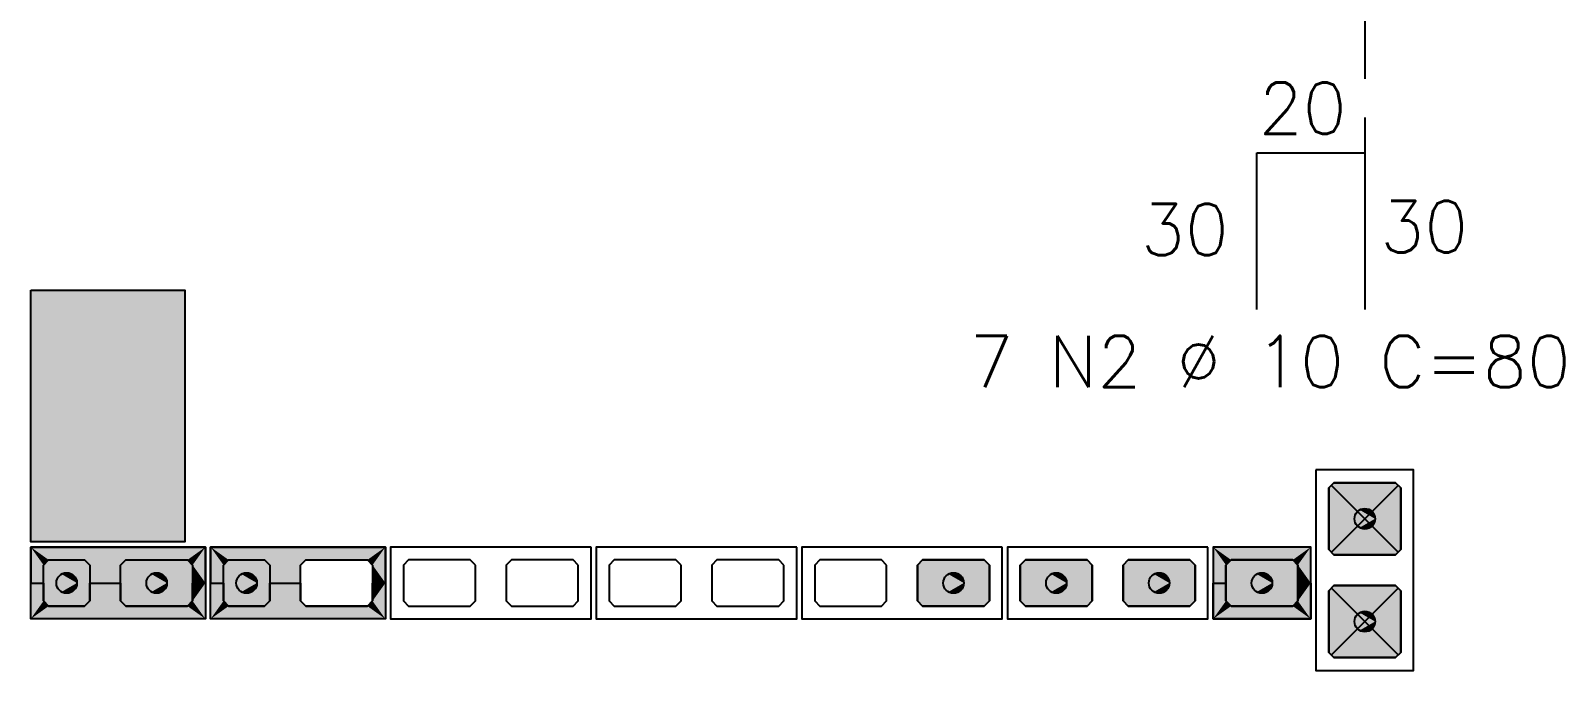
# Model space of a CAD drawing. Extents: x -1.9 to 86, y -1.6 to 60.9.
# Drawn here: x 55.55 to 61.51, y 44.83 to 47.32 of the extents above; entities that cross this region are included whole.
import ezdxf

# ---------------------------------------------------------------- set-up
doc = ezdxf.new("R2010")
doc.units = 0
doc.header["$MEASUREMENT"] = 0
doc.linetypes.add('ESTILO_TQS_0001', pattern=[0.45, 0.3, -0.15])
for name, color, linetype in [('PENA_01', 1, 'CONTINUOUS'), ('PENA_02', 2, 'CONTINUOUS'), ('PENA_03', 3, 'CONTINUOUS'), ('PENA_05', 5, 'CONTINUOUS'), ('PENA_11', 252, 'CONTINUOUS'), ('PENA_21', 100, 'CONTINUOUS'), ('PENA_23', 50, 'CONTINUOUS')]:
    doc.layers.add(name, color=color, linetype=linetype)
doc.styles.get("Standard").update_dxf_attribs({"font": 'ROMANS.SHX'})

msp = doc.modelspace()

# ---------------------------------------------------------------- linework, layer by layer
at = {"layer": 'PENA_01', "linetype": 'ESTILO_TQS_0001'}
msp.add_line((60.737207, 49.685337), (60.737207, 46.84764), dxfattribs=at)
at = {"layer": 'PENA_01', "linetype": 'Continuous'}
for p, q in [((60.867207, 45.5532), (60.607207, 45.2932)), ((60.867207, 45.2932), (60.607207, 45.5532)), ((60.867207, 44.8932), (60.607207, 45.1532)), ((60.867207, 45.1532), (60.607207, 44.8932))]:
    msp.add_line(p, q, dxfattribs=at)
for points in [[(55.617207, 45.2632), (55.757207, 45.2632), (55.777207, 45.2432), (55.777207, 45.1032), (55.757207, 45.0832), (55.617207, 45.0832), (55.597207, 45.1032), (55.597207, 45.2432), (55.617207, 45.2632)], [(55.917207, 45.2632), (56.157207, 45.2632), (56.177207, 45.2432), (56.177207, 45.1032), (56.157207, 45.0832), (55.917207, 45.0832), (55.897207, 45.1032), (55.897207, 45.2432), (55.917207, 45.2632)], [(56.317207, 45.2632), (56.457207, 45.2632), (56.477207, 45.2432), (56.477207, 45.1032), (56.457207, 45.0832), (56.317207, 45.0832), (56.297207, 45.1032), (56.297207, 45.2432), (56.317207, 45.2632)], [(56.617207, 45.2632), (56.857207, 45.2632), (56.877207, 45.2432), (56.877207, 45.1032), (56.857207, 45.0832), (56.617207, 45.0832), (56.597207, 45.1032), (56.597207, 45.2432), (56.617207, 45.2632)], [(57.277207, 45.2432), (57.257207, 45.2632), (57.017207, 45.2632), (56.997207, 45.2432), (56.997207, 45.1032), (57.017207, 45.0832), (57.257207, 45.0832), (57.277207, 45.1032), (57.277207, 45.2432)], [(57.677207, 45.2432), (57.657207, 45.2632), (57.417207, 45.2632), (57.397207, 45.2432), (57.397207, 45.1032), (57.417207, 45.0832), (57.657207, 45.0832), (57.677207, 45.1032), (57.677207, 45.2432)], [(58.077207, 45.2432), (58.057207, 45.2632), (57.817207, 45.2632), (57.797207, 45.2432), (57.797207, 45.1032), (57.817207, 45.0832), (58.057207, 45.0832), (58.077207, 45.1032), (58.077207, 45.2432)], [(58.477207, 45.2432), (58.457207, 45.2632), (58.217207, 45.2632), (58.197207, 45.2432), (58.197207, 45.1032), (58.217207, 45.0832), (58.457207, 45.0832), (58.477207, 45.1032), (58.477207, 45.2432)], [(58.877207, 45.2432), (58.857207, 45.2632), (58.617207, 45.2632), (58.597207, 45.2432), (58.597207, 45.1032), (58.617207, 45.0832), (58.857207, 45.0832), (58.877207, 45.1032), (58.877207, 45.2432)], [(59.277207, 45.2432), (59.257207, 45.2632), (59.017207, 45.2632), (58.997207, 45.2432), (58.997207, 45.1032), (59.017207, 45.0832), (59.257207, 45.0832), (59.277207, 45.1032), (59.277207, 45.2432)], [(59.677207, 45.2432), (59.657207, 45.2632), (59.417207, 45.2632), (59.397207, 45.2432), (59.397207, 45.1032), (59.417207, 45.0832), (59.657207, 45.0832), (59.677207, 45.1032), (59.677207, 45.2432)], [(60.077207, 45.2432), (60.057207, 45.2632), (59.817207, 45.2632), (59.797207, 45.2432), (59.797207, 45.1032), (59.817207, 45.0832), (60.057207, 45.0832), (60.077207, 45.1032), (60.077207, 45.2432)], [(60.217207, 45.0832), (60.457207, 45.0832), (60.477207, 45.1032), (60.477207, 45.2432), (60.457207, 45.2632), (60.217207, 45.2632), (60.197207, 45.2432), (60.197207, 45.1032), (60.217207, 45.0832)]]:
    msp.add_lwpolyline(points, dxfattribs=at)
at = {"layer": 'PENA_02', "linetype": 'Continuous'}
for points in [[(55.547207, 46.3132), (56.147207, 46.3132), (56.147207, 45.3332), (55.547207, 45.3332), (55.547207, 46.3132)], [(60.547207, 45.6132), (60.547207, 44.8332), (60.927207, 44.8332), (60.927207, 45.6132), (60.547207, 45.6132)], [(55.547207, 45.3132), (56.227207, 45.3132), (56.227207, 45.0332), (55.547207, 45.0332), (55.547207, 45.3132)], [(56.247207, 45.3132), (56.927207, 45.3132), (56.927207, 45.0332), (56.247207, 45.0332), (56.247207, 45.3132)], [(57.727207, 45.3132), (56.947207, 45.3132), (56.947207, 45.0332), (57.727207, 45.0332), (57.727207, 45.3132)], [(58.527207, 45.3132), (57.747207, 45.3132), (57.747207, 45.0332), (58.527207, 45.0332), (58.527207, 45.3132)], [(59.327207, 45.3132), (58.547207, 45.3132), (58.547207, 45.0332), (59.327207, 45.0332), (59.327207, 45.3132)], [(60.127207, 45.3132), (59.347207, 45.3132), (59.347207, 45.0332), (60.127207, 45.0332), (60.127207, 45.3132)], [(60.147207, 45.0332), (60.527207, 45.0332), (60.527207, 45.3132), (60.147207, 45.3132), (60.147207, 45.0332)]]:
    msp.add_lwpolyline(points, dxfattribs=at)
at = {"layer": 'PENA_02', "linetype": 'ESTILO_TQS_0001'}
for points in [[(60.617207, 45.5632), (60.597207, 45.5432), (60.597207, 45.3032), (60.617207, 45.2832), (60.857207, 45.2832), (60.877207, 45.3032), (60.877207, 45.5432), (60.857207, 45.5632), (60.617207, 45.5632)], [(60.617207, 45.1632), (60.597207, 45.1432), (60.597207, 44.9032), (60.617207, 44.8832), (60.857207, 44.8832), (60.877207, 44.9032), (60.877207, 45.1432), (60.857207, 45.1632), (60.617207, 45.1632)]]:
    msp.add_lwpolyline(points, dxfattribs=at)
at = {"layer": 'PENA_03', "linetype": 'Continuous'}
for points in [[(55.547207, 46.3132), (56.147207, 46.3132), (56.147207, 45.3332), (55.547207, 45.3332), (55.547207, 46.3132)], [(60.857207, 45.5632), (60.877207, 45.5432), (60.877207, 45.3032), (60.857207, 45.2832), (60.617207, 45.2832), (60.597207, 45.3032), (60.597207, 45.5432), (60.617207, 45.5632), (60.857207, 45.5632)], [(55.757207, 45.2632), (55.777207, 45.2432), (55.777207, 45.1032), (55.757207, 45.0832), (55.617207, 45.0832), (55.597207, 45.1032), (55.597207, 45.2432), (55.617207, 45.2632), (55.757207, 45.2632)], [(56.177207, 45.1032), (56.157207, 45.0832), (55.917207, 45.0832), (55.897207, 45.1032), (55.897207, 45.2432), (55.917207, 45.2632), (56.157207, 45.2632), (56.177207, 45.2432), (56.177207, 45.1032)], [(56.457207, 45.2632), (56.477207, 45.2432), (56.477207, 45.1032), (56.457207, 45.0832), (56.317207, 45.0832), (56.297207, 45.1032), (56.297207, 45.2432), (56.317207, 45.2632), (56.457207, 45.2632)], [(59.277207, 45.1032), (59.257207, 45.0832), (59.017207, 45.0832), (58.997207, 45.1032), (58.997207, 45.2432), (59.017207, 45.2632), (59.257207, 45.2632), (59.277207, 45.2432), (59.277207, 45.1032)], [(59.677207, 45.1032), (59.657207, 45.0832), (59.417207, 45.0832), (59.397207, 45.1032), (59.397207, 45.2432), (59.417207, 45.2632), (59.657207, 45.2632), (59.677207, 45.2432), (59.677207, 45.1032)], [(60.077207, 45.1032), (60.057207, 45.0832), (59.817207, 45.0832), (59.797207, 45.1032), (59.797207, 45.2432), (59.817207, 45.2632), (60.057207, 45.2632), (60.077207, 45.2432), (60.077207, 45.1032)], [(60.477207, 45.1032), (60.457207, 45.0832), (60.217207, 45.0832), (60.197207, 45.1032), (60.197207, 45.2432), (60.217207, 45.2632), (60.457207, 45.2632), (60.477207, 45.2432), (60.477207, 45.1032)], [(60.857207, 45.1632), (60.877207, 45.1432), (60.877207, 44.9032), (60.857207, 44.8832), (60.617207, 44.8832), (60.597207, 44.9032), (60.597207, 45.1432), (60.617207, 45.1632), (60.857207, 45.1632)]]:
    msp.add_lwpolyline(points, dxfattribs=at)
for centre in [(60.737207, 45.4232), (55.687207, 45.1732), (56.037207, 45.1732), (56.387207, 45.1732), (59.137207, 45.1732), (59.537207, 45.1732), (59.937207, 45.1732), (60.337207, 45.1732), (60.737207, 45.0232)]:
    msp.add_circle(centre, 0.04, dxfattribs=at)
for points in [[(60.777207, 45.4232), (60.717207, 45.457841), (60.699619, 45.436881)], [(60.777207, 45.4232), (60.699619, 45.436881), (60.699619, 45.409519)], [(60.777207, 45.4232), (60.699619, 45.409519), (60.717207, 45.388559)], [(60.777207, 45.4232), (60.744153, 45.462592), (60.717207, 45.457841)], [(60.777207, 45.4232), (60.717207, 45.388559), (60.744153, 45.383808)], [(60.777207, 45.4232), (60.767849, 45.448911), (60.744153, 45.462592)], [(60.777207, 45.4232), (60.744153, 45.383808), (60.767849, 45.397488)], [(60.777207, 45.4232), (60.767849, 45.397488), (60.777207, 45.4232)], [(55.727207, 45.1732), (55.667207, 45.207841), (55.649619, 45.186881)], [(55.727207, 45.1732), (55.649619, 45.186881), (55.649619, 45.159519)], [(55.727207, 45.1732), (55.649619, 45.159519), (55.667207, 45.138559)], [(55.727207, 45.1732), (55.694153, 45.212592), (55.667207, 45.207841)], [(55.727207, 45.1732), (55.667207, 45.138559), (55.694153, 45.133808)], [(55.727207, 45.1732), (55.717849, 45.198911), (55.694153, 45.212592)], [(55.727207, 45.1732), (55.694153, 45.133808), (55.717849, 45.147488)], [(55.727207, 45.1732), (55.717849, 45.147488), (55.727207, 45.1732)], [(56.077207, 45.1732), (56.017207, 45.207841), (55.999619, 45.186881)], [(56.077207, 45.1732), (55.999619, 45.186881), (55.999619, 45.159519)], [(56.077207, 45.1732), (55.999619, 45.159519), (56.017207, 45.138559)], [(56.077207, 45.1732), (56.044153, 45.212592), (56.017207, 45.207841)], [(56.077207, 45.1732), (56.017207, 45.138559), (56.044153, 45.133808)], [(56.077207, 45.1732), (56.067849, 45.198911), (56.044153, 45.212592)], [(56.077207, 45.1732), (56.044153, 45.133808), (56.067849, 45.147488)], [(56.077207, 45.1732), (56.067849, 45.147488), (56.077207, 45.1732)], [(56.427207, 45.1732), (56.367207, 45.207841), (56.349619, 45.186881)], [(56.427207, 45.1732), (56.349619, 45.186881), (56.349619, 45.159519)], [(56.427207, 45.1732), (56.349619, 45.159519), (56.367207, 45.138559)], [(56.427207, 45.1732), (56.394153, 45.212592), (56.367207, 45.207841)], [(56.427207, 45.1732), (56.367207, 45.138559), (56.394153, 45.133808)], [(56.427207, 45.1732), (56.417849, 45.198911), (56.394153, 45.212592)], [(56.427207, 45.1732), (56.394153, 45.133808), (56.417849, 45.147488)], [(56.427207, 45.1732), (56.417849, 45.147488), (56.427207, 45.1732)], [(59.177207, 45.1732), (59.117207, 45.207841), (59.099619, 45.186881)], [(59.177207, 45.1732), (59.099619, 45.186881), (59.099619, 45.159519)], [(59.177207, 45.1732), (59.099619, 45.159519), (59.117207, 45.138559)], [(59.177207, 45.1732), (59.144153, 45.212592), (59.117207, 45.207841)], [(59.177207, 45.1732), (59.117207, 45.138559), (59.144153, 45.133808)], [(59.177207, 45.1732), (59.167849, 45.198911), (59.144153, 45.212592)], [(59.177207, 45.1732), (59.144153, 45.133808), (59.167849, 45.147488)], [(59.177207, 45.1732), (59.167849, 45.147488), (59.177207, 45.1732)], [(59.577207, 45.1732), (59.517207, 45.207841), (59.499619, 45.186881)], [(59.577207, 45.1732), (59.499619, 45.186881), (59.499619, 45.159519)], [(59.577207, 45.1732), (59.499619, 45.159519), (59.517207, 45.138559)], [(59.577207, 45.1732), (59.544153, 45.212592), (59.517207, 45.207841)], [(59.577207, 45.1732), (59.517207, 45.138559), (59.544153, 45.133808)], [(59.577207, 45.1732), (59.567849, 45.198911), (59.544153, 45.212592)], [(59.577207, 45.1732), (59.544153, 45.133808), (59.567849, 45.147488)], [(59.577207, 45.1732), (59.567849, 45.147488), (59.577207, 45.1732)], [(59.977207, 45.1732), (59.917207, 45.207841), (59.899619, 45.186881)], [(59.977207, 45.1732), (59.899619, 45.186881), (59.899619, 45.159519)], [(59.977207, 45.1732), (59.899619, 45.159519), (59.917207, 45.138559)], [(59.977207, 45.1732), (59.944153, 45.212592), (59.917207, 45.207841)], [(59.977207, 45.1732), (59.917207, 45.138559), (59.944153, 45.133808)], [(59.977207, 45.1732), (59.967849, 45.198911), (59.944153, 45.212592)], [(59.977207, 45.1732), (59.944153, 45.133808), (59.967849, 45.147488)], [(59.977207, 45.1732), (59.967849, 45.147488), (59.977207, 45.1732)], [(60.377207, 45.1732), (60.317207, 45.207841), (60.299619, 45.186881)], [(60.377207, 45.1732), (60.299619, 45.186881), (60.299619, 45.159519)], [(60.377207, 45.1732), (60.299619, 45.159519), (60.317207, 45.138559)], [(60.377207, 45.1732), (60.344153, 45.212592), (60.317207, 45.207841)], [(60.377207, 45.1732), (60.317207, 45.138559), (60.344153, 45.133808)], [(60.377207, 45.1732), (60.367849, 45.198911), (60.344153, 45.212592)], [(60.377207, 45.1732), (60.344153, 45.133808), (60.367849, 45.147488)], [(60.377207, 45.1732), (60.367849, 45.147488), (60.377207, 45.1732)], [(60.777207, 45.0232), (60.717207, 45.057841), (60.699619, 45.036881)], [(60.777207, 45.0232), (60.744153, 45.062592), (60.717207, 45.057841)], [(60.777207, 45.0232), (60.767849, 45.048911), (60.744153, 45.062592)], [(60.777207, 45.0232), (60.699619, 45.036881), (60.699619, 45.009519)], [(60.777207, 45.0232), (60.699619, 45.009519), (60.717207, 44.988559)], [(60.777207, 45.0232), (60.717207, 44.988559), (60.744153, 44.983808)], [(60.777207, 45.0232), (60.744153, 44.983808), (60.767849, 44.997488)], [(60.777207, 45.0232), (60.767849, 44.997488), (60.777207, 45.0232)]]:
    msp.add_solid(points, dxfattribs=at)
at = {"layer": 'PENA_05', "linetype": 'Continuous'}
for p, q in [((60.317207, 46.23764), (60.317207, 46.84764)), ((60.317207, 46.84764), (60.737207, 46.84764)), ((60.737207, 46.84764), (60.737207, 46.23764))]:
    msp.add_line(p, q, dxfattribs=at)
at = {"layer": 'PENA_11', "linetype": 'Continuous'}
for points in [[(55.547207, 46.3132), (56.147207, 46.3132), (56.147207, 45.3332)], [(55.547207, 46.3132), (56.147207, 45.3332), (55.547207, 45.3332)], [(55.547207, 46.3132), (55.547207, 45.3332), (55.547207, 46.3132)], [(60.857207, 45.5632), (60.617207, 45.2832), (60.597207, 45.3032)], [(60.857207, 45.5632), (60.597207, 45.3032), (60.597207, 45.5432)], [(60.857207, 45.5632), (60.597207, 45.5432), (60.617207, 45.5632)], [(60.857207, 45.5632), (60.857207, 45.2832), (60.617207, 45.2832)], [(60.857207, 45.5632), (60.617207, 45.5632), (60.857207, 45.5632)], [(60.857207, 45.5632), (60.877207, 45.5432), (60.877207, 45.3032)], [(60.857207, 45.5632), (60.877207, 45.3032), (60.857207, 45.2832)], [(55.757207, 45.2632), (55.617207, 45.0832), (55.597207, 45.1032)], [(55.757207, 45.2632), (55.597207, 45.1032), (55.597207, 45.2432)], [(55.757207, 45.2632), (55.597207, 45.2432), (55.617207, 45.2632)], [(55.757207, 45.2632), (55.757207, 45.0832), (55.617207, 45.0832)], [(55.757207, 45.2632), (55.617207, 45.2632), (55.757207, 45.2632)], [(55.757207, 45.2632), (55.777207, 45.2432), (55.777207, 45.1032)], [(55.757207, 45.2632), (55.777207, 45.1032), (55.757207, 45.0832)], [(56.177207, 45.1032), (55.897207, 45.2432), (55.917207, 45.2632)], [(56.177207, 45.1032), (55.897207, 45.1032), (55.897207, 45.2432)], [(56.177207, 45.1032), (55.917207, 45.2632), (56.157207, 45.2632)], [(56.177207, 45.1032), (56.157207, 45.2632), (56.177207, 45.2432)], [(56.177207, 45.1032), (56.177207, 45.2432), (56.177207, 45.1032)], [(56.457207, 45.2632), (56.317207, 45.0832), (56.297207, 45.1032)], [(56.457207, 45.2632), (56.297207, 45.1032), (56.297207, 45.2432)], [(56.457207, 45.2632), (56.297207, 45.2432), (56.317207, 45.2632)], [(56.457207, 45.2632), (56.457207, 45.0832), (56.317207, 45.0832)], [(56.457207, 45.2632), (56.317207, 45.2632), (56.457207, 45.2632)], [(56.457207, 45.2632), (56.477207, 45.2432), (56.477207, 45.1032)], [(56.457207, 45.2632), (56.477207, 45.1032), (56.457207, 45.0832)], [(59.277207, 45.1032), (58.997207, 45.2432), (59.017207, 45.2632)], [(59.277207, 45.1032), (58.997207, 45.1032), (58.997207, 45.2432)], [(59.277207, 45.1032), (59.017207, 45.2632), (59.257207, 45.2632)], [(59.277207, 45.1032), (59.257207, 45.2632), (59.277207, 45.2432)], [(59.277207, 45.1032), (59.277207, 45.2432), (59.277207, 45.1032)], [(59.677207, 45.1032), (59.397207, 45.2432), (59.417207, 45.2632)], [(59.677207, 45.1032), (59.397207, 45.1032), (59.397207, 45.2432)], [(59.677207, 45.1032), (59.417207, 45.2632), (59.657207, 45.2632)], [(59.677207, 45.1032), (59.657207, 45.2632), (59.677207, 45.2432)], [(59.677207, 45.1032), (59.677207, 45.2432), (59.677207, 45.1032)], [(60.077207, 45.1032), (59.797207, 45.2432), (59.817207, 45.2632)], [(60.077207, 45.1032), (59.797207, 45.1032), (59.797207, 45.2432)], [(60.077207, 45.1032), (59.817207, 45.2632), (60.057207, 45.2632)], [(60.077207, 45.1032), (60.057207, 45.2632), (60.077207, 45.2432)], [(60.077207, 45.1032), (60.077207, 45.2432), (60.077207, 45.1032)], [(60.477207, 45.1032), (60.197207, 45.2432), (60.217207, 45.2632)], [(60.477207, 45.1032), (60.197207, 45.1032), (60.197207, 45.2432)], [(60.477207, 45.1032), (60.217207, 45.2632), (60.457207, 45.2632)], [(60.477207, 45.1032), (60.457207, 45.2632), (60.477207, 45.2432)], [(60.477207, 45.1032), (60.477207, 45.2432), (60.477207, 45.1032)], [(60.857207, 45.1632), (60.617207, 44.8832), (60.597207, 44.9032)], [(60.857207, 45.1632), (60.597207, 44.9032), (60.597207, 45.1432)], [(60.857207, 45.1632), (60.597207, 45.1432), (60.617207, 45.1632)], [(60.857207, 45.1632), (60.857207, 44.8832), (60.617207, 44.8832)], [(60.857207, 45.1632), (60.617207, 45.1632), (60.857207, 45.1632)], [(60.857207, 45.1632), (60.877207, 45.1432), (60.877207, 44.9032)], [(60.857207, 45.1632), (60.877207, 44.9032), (60.857207, 44.8832)], [(56.177207, 45.1032), (55.917207, 45.0832), (55.897207, 45.1032)], [(56.177207, 45.1032), (56.157207, 45.0832), (55.917207, 45.0832)], [(59.277207, 45.1032), (59.017207, 45.0832), (58.997207, 45.1032)], [(59.277207, 45.1032), (59.257207, 45.0832), (59.017207, 45.0832)], [(59.677207, 45.1032), (59.417207, 45.0832), (59.397207, 45.1032)], [(59.677207, 45.1032), (59.657207, 45.0832), (59.417207, 45.0832)], [(60.077207, 45.1032), (59.817207, 45.0832), (59.797207, 45.1032)], [(60.077207, 45.1032), (60.057207, 45.0832), (59.817207, 45.0832)], [(60.477207, 45.1032), (60.217207, 45.0832), (60.197207, 45.1032)], [(60.477207, 45.1032), (60.457207, 45.0832), (60.217207, 45.0832)]]:
    msp.add_solid(points, dxfattribs=at)
at = {"layer": 'PENA_21', "linetype": 'Continuous'}
for points in [[(55.547207, 45.1732), (55.597207, 45.1732), (55.597207, 45.2432), (55.617207, 45.2632), (55.757207, 45.2632), (55.777207, 45.2432), (55.777207, 45.1732), (55.897207, 45.1732), (55.897207, 45.2432), (55.917207, 45.2632), (56.157207, 45.2632), (56.177207, 45.2432), (56.177207, 45.1732), (56.227207, 45.1732), (56.227207, 45.3132), (55.547207, 45.3132), (55.547207, 45.1732)], [(56.247207, 45.1732), (56.297207, 45.1732), (56.297207, 45.2432), (56.317207, 45.2632), (56.457207, 45.2632), (56.477207, 45.2432), (56.477207, 45.1732), (56.597207, 45.1732), (56.597207, 45.2432), (56.617207, 45.2632), (56.857207, 45.2632), (56.877207, 45.2432), (56.877207, 45.1732), (56.927207, 45.1732), (56.927207, 45.3132), (56.247207, 45.3132), (56.247207, 45.1732)], [(55.547207, 45.1732), (55.597207, 45.1732), (55.597207, 45.1032), (55.617207, 45.0832), (55.757207, 45.0832), (55.777207, 45.1032), (55.777207, 45.1732), (55.897207, 45.1732), (55.897207, 45.1032), (55.917207, 45.0832), (56.157207, 45.0832), (56.177207, 45.1032), (56.177207, 45.1732), (56.227207, 45.1732), (56.227207, 45.0332), (55.547207, 45.0332), (55.547207, 45.1732)], [(56.247207, 45.1732), (56.297207, 45.1732), (56.297207, 45.1032), (56.317207, 45.0832), (56.457207, 45.0832), (56.477207, 45.1032), (56.477207, 45.1732), (56.597207, 45.1732), (56.597207, 45.1032), (56.617207, 45.0832), (56.857207, 45.0832), (56.877207, 45.1032), (56.877207, 45.1732), (56.927207, 45.1732), (56.927207, 45.0332), (56.247207, 45.0332), (56.247207, 45.1732)]]:
    msp.add_lwpolyline(points, dxfattribs=at)
for points in [[(56.227207, 45.3132), (55.547207, 45.3132), (55.617207, 45.2632)], [(55.547207, 45.3132), (55.547207, 45.1732), (55.597207, 45.1732)], [(55.547207, 45.3132), (55.597207, 45.1732), (55.597207, 45.2432)], [(55.547207, 45.3132), (55.597207, 45.2432), (55.617207, 45.2632)], [(56.227207, 45.3132), (55.617207, 45.2632), (55.757207, 45.2632)], [(56.227207, 45.3132), (55.757207, 45.2632), (55.777207, 45.2432)], [(56.227207, 45.3132), (55.777207, 45.2432), (55.917207, 45.2632)], [(56.227207, 45.3132), (55.917207, 45.2632), (56.157207, 45.2632)], [(56.227207, 45.3132), (56.157207, 45.2632), (56.177207, 45.2432)], [(56.227207, 45.3132), (56.177207, 45.2432), (56.227207, 45.1732)], [(56.927207, 45.3132), (56.247207, 45.3132), (56.317207, 45.2632)], [(56.247207, 45.3132), (56.247207, 45.1732), (56.297207, 45.1732)], [(56.247207, 45.3132), (56.297207, 45.1732), (56.297207, 45.2432)], [(56.247207, 45.3132), (56.297207, 45.2432), (56.317207, 45.2632)], [(56.927207, 45.3132), (56.317207, 45.2632), (56.457207, 45.2632)], [(56.927207, 45.3132), (56.457207, 45.2632), (56.477207, 45.2432)], [(56.927207, 45.3132), (56.477207, 45.2432), (56.617207, 45.2632)], [(56.927207, 45.3132), (56.617207, 45.2632), (56.857207, 45.2632)], [(56.927207, 45.3132), (56.857207, 45.2632), (56.877207, 45.2432)], [(56.927207, 45.3132), (56.877207, 45.2432), (56.927207, 45.1732)], [(55.777207, 45.2432), (55.897207, 45.2432), (55.917207, 45.2632)], [(55.777207, 45.2432), (55.777207, 45.1732), (55.897207, 45.1732)], [(55.777207, 45.2432), (55.897207, 45.1732), (55.897207, 45.2432)], [(56.227207, 45.1732), (56.177207, 45.2432), (56.177207, 45.1732)], [(56.477207, 45.2432), (56.597207, 45.2432), (56.617207, 45.2632)], [(56.477207, 45.2432), (56.477207, 45.1732), (56.597207, 45.1732)], [(56.477207, 45.2432), (56.597207, 45.1732), (56.597207, 45.2432)], [(56.927207, 45.1732), (56.877207, 45.2432), (56.877207, 45.1732)], [(55.547207, 45.0332), (55.547207, 45.1732), (55.597207, 45.1732)], [(55.547207, 45.0332), (55.597207, 45.1732), (55.597207, 45.1032)], [(55.777207, 45.1032), (55.777207, 45.1732), (55.897207, 45.1732)], [(55.777207, 45.1032), (55.897207, 45.1732), (55.897207, 45.1032)], [(56.227207, 45.0332), (56.177207, 45.1032), (56.227207, 45.1732)], [(56.227207, 45.1732), (56.177207, 45.1032), (56.177207, 45.1732)], [(56.247207, 45.0332), (56.247207, 45.1732), (56.297207, 45.1732)], [(56.247207, 45.0332), (56.297207, 45.1732), (56.297207, 45.1032)], [(56.477207, 45.1032), (56.477207, 45.1732), (56.597207, 45.1732)], [(56.477207, 45.1032), (56.597207, 45.1732), (56.597207, 45.1032)], [(56.927207, 45.0332), (56.877207, 45.1032), (56.927207, 45.1732)], [(56.927207, 45.1732), (56.877207, 45.1032), (56.877207, 45.1732)], [(55.547207, 45.0332), (55.597207, 45.1032), (55.617207, 45.0832)], [(56.227207, 45.0332), (55.547207, 45.0332), (55.617207, 45.0832)], [(56.227207, 45.0332), (55.617207, 45.0832), (55.757207, 45.0832)], [(56.227207, 45.0332), (55.757207, 45.0832), (55.777207, 45.1032)], [(56.227207, 45.0332), (55.777207, 45.1032), (55.917207, 45.0832)], [(55.777207, 45.1032), (55.897207, 45.1032), (55.917207, 45.0832)], [(56.227207, 45.0332), (55.917207, 45.0832), (56.157207, 45.0832)], [(56.227207, 45.0332), (56.157207, 45.0832), (56.177207, 45.1032)], [(56.247207, 45.0332), (56.297207, 45.1032), (56.317207, 45.0832)], [(56.927207, 45.0332), (56.247207, 45.0332), (56.317207, 45.0832)], [(56.927207, 45.0332), (56.317207, 45.0832), (56.457207, 45.0832)], [(56.927207, 45.0332), (56.457207, 45.0832), (56.477207, 45.1032)], [(56.927207, 45.0332), (56.477207, 45.1032), (56.617207, 45.0832)], [(56.477207, 45.1032), (56.597207, 45.1032), (56.617207, 45.0832)], [(56.927207, 45.0332), (56.617207, 45.0832), (56.857207, 45.0832)], [(56.927207, 45.0332), (56.857207, 45.0832), (56.877207, 45.1032)]]:
    msp.add_solid(points, dxfattribs=at)
at = {"layer": 'PENA_23', "linetype": 'Continuous'}
for points in [[(60.477207, 45.1732), (60.527207, 45.1732), (60.527207, 45.3132), (60.147207, 45.3132), (60.147207, 45.1732), (60.197207, 45.1732), (60.197207, 45.2432), (60.217207, 45.2632), (60.457207, 45.2632), (60.477207, 45.2432), (60.477207, 45.1732)], [(60.477207, 45.1732), (60.527207, 45.1732), (60.527207, 45.0332), (60.147207, 45.0332), (60.147207, 45.1732), (60.197207, 45.1732), (60.197207, 45.1032), (60.217207, 45.0832), (60.457207, 45.0832), (60.477207, 45.1032), (60.477207, 45.1732)]]:
    msp.add_lwpolyline(points, dxfattribs=at)
for points in [[(60.527207, 45.3132), (60.147207, 45.3132), (60.217207, 45.2632)], [(60.147207, 45.3132), (60.147207, 45.1732), (60.197207, 45.1732)], [(60.147207, 45.3132), (60.197207, 45.1732), (60.197207, 45.2432)], [(60.147207, 45.3132), (60.197207, 45.2432), (60.217207, 45.2632)], [(60.527207, 45.3132), (60.217207, 45.2632), (60.457207, 45.2632)], [(60.527207, 45.3132), (60.457207, 45.2632), (60.477207, 45.2432)], [(60.527207, 45.3132), (60.477207, 45.2432), (60.527207, 45.1732)], [(60.527207, 45.1732), (60.477207, 45.2432), (60.477207, 45.1732)], [(60.147207, 45.0332), (60.147207, 45.1732), (60.197207, 45.1732)], [(60.147207, 45.0332), (60.197207, 45.1732), (60.197207, 45.1032)], [(60.527207, 45.0332), (60.477207, 45.1032), (60.527207, 45.1732)], [(60.527207, 45.1732), (60.477207, 45.1032), (60.477207, 45.1732)], [(60.147207, 45.0332), (60.197207, 45.1032), (60.217207, 45.0832)], [(60.527207, 45.0332), (60.147207, 45.0332), (60.217207, 45.0832)], [(60.527207, 45.0332), (60.217207, 45.0832), (60.457207, 45.0832)], [(60.527207, 45.0332), (60.457207, 45.0832), (60.477207, 45.1032)]]:
    msp.add_solid(points, dxfattribs=at)

# ---------------------------------------------------------------- texts
at = {"layer": 'PENA_03', "linetype": 'Continuous'}
for s, p in [('20', (60.324368, 46.921556)), ('30', (60.797022, 46.460234)), ('30', (59.865939, 46.448948)), ('7 N2 %%c 10 C=80', (59.199314, 45.935547))]:
    msp.add_text(s, height=0.2, dxfattribs=at).set_placement(p)

doc.saveas('drawing.dxf')
